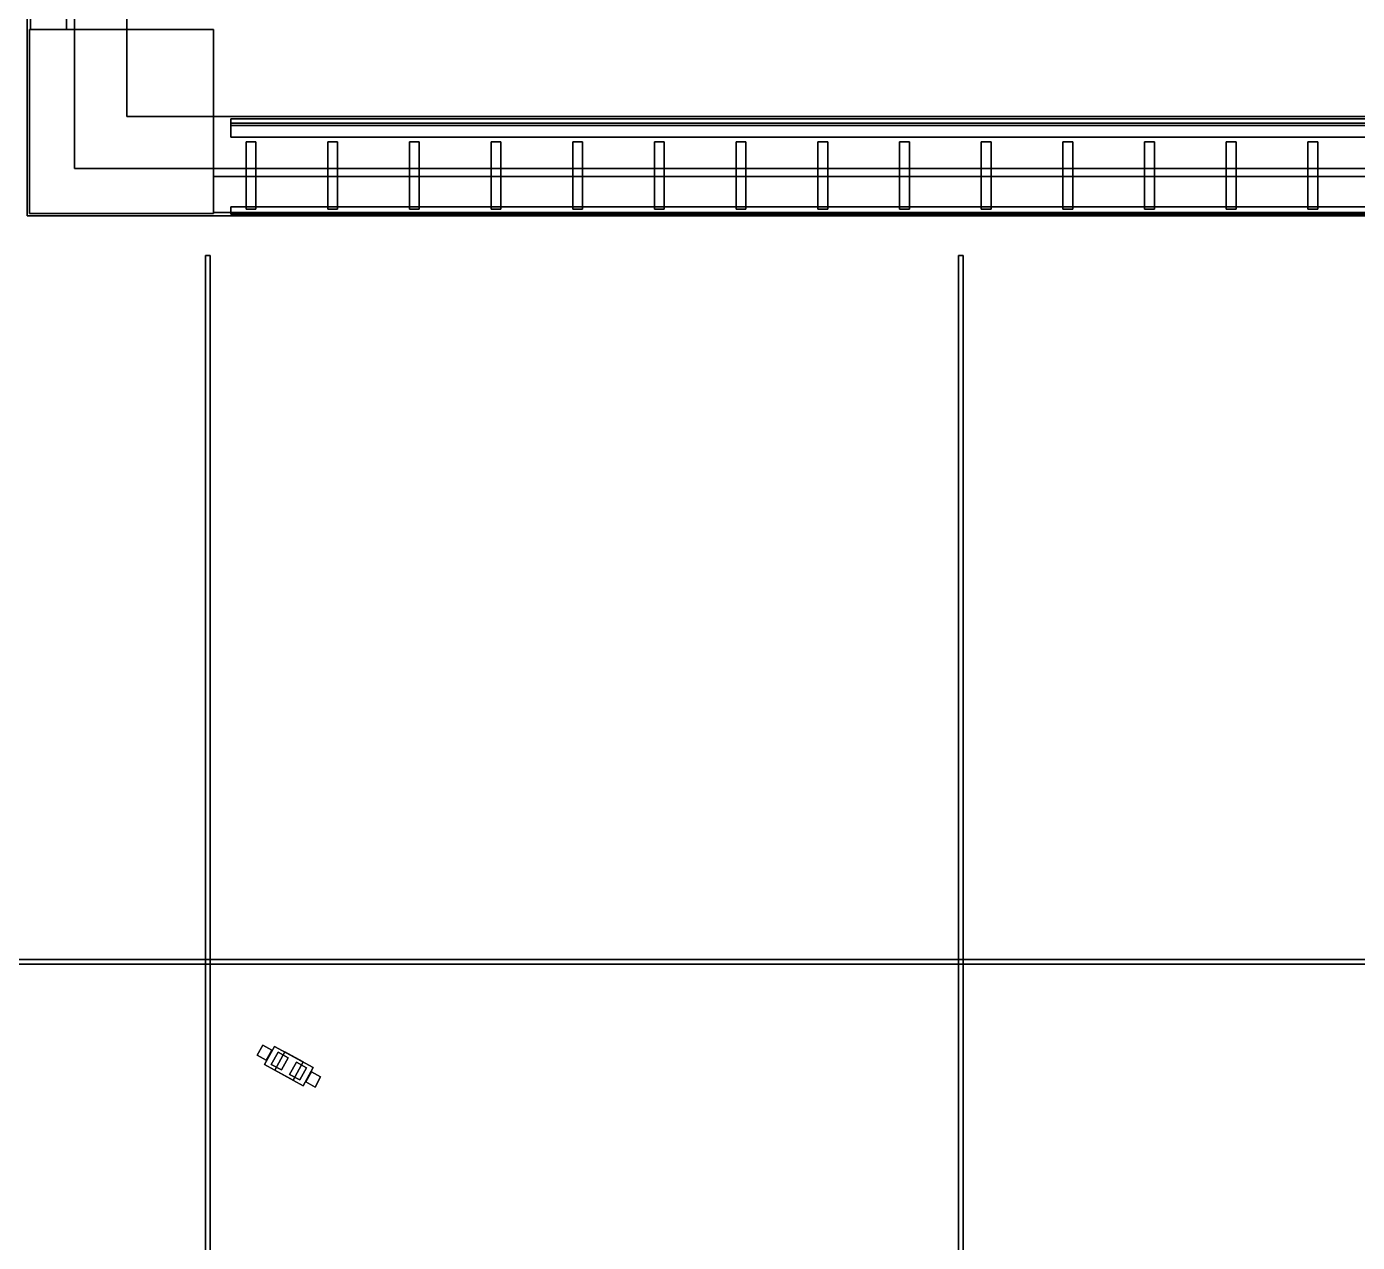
# Model space of a CAD drawing. Header units: metres. Extents: x -0.1 to 82.2, y -0.1 to 82.7.
# Drawn here: x 17.94 to 29.42, y 17.08 to 27.58 of the extents above; entities that cross this region are included whole.
import ezdxf

# ---------------------------------------------------------------- set-up
doc = ezdxf.new("R2010")
doc.units = ezdxf.units.M
for name, color, linetype in [('Entourage_Figures', 7, 'CONTINUOUS'), ('Floor_Plates', 7, 'CONTINUOUS'), ('Podium_Fins', 7, 'CONTINUOUS'), ('Podium_Glazing', 7, 'CONTINUOUS'), ('Podium_Terrace', 7, 'CONTINUOUS'), ('Podium_Walls', 7, 'CONTINUOUS'), ('Site_Joints', 7, 'CONTINUOUS'), ('Site_Plaza', 7, 'CONTINUOUS')]:
    doc.layers.add(name, color=color, linetype=linetype)

msp = doc.modelspace()

# ---------------------------------------------------------------- linework, layer by layer
at = {"layer": 'Entourage_Figures'}
for points in [[(19.926, 18.693, 0.92), (19.974, 18.78, 0.92), (20.053, 18.737, 0.92), (20.005, 18.65, 0.92)], [(19.926, 18.693, 1.34), (20.005, 18.65, 1.34), (20.053, 18.737, 1.34), (19.974, 18.78, 1.34)], [(19.926, 18.693, 0.92), (19.926, 18.693, 1.34), (19.974, 18.78, 1.34), (19.974, 18.78, 0.92)], [(19.974, 18.78, 0.92), (19.974, 18.78, 1.34), (20.053, 18.737, 1.34), (20.053, 18.737, 0.92)], [(19.99, 18.612, 0.8), (20.076, 18.77, 0.8), (20.41, 18.588, 0.8), (20.324, 18.43, 0.8)], [(19.99, 18.612, 1.38), (20.324, 18.43, 1.38), (20.41, 18.588, 1.38), (20.076, 18.77, 1.38)], [(19.99, 18.612, 0.8), (19.99, 18.612, 1.38), (20.076, 18.77, 1.38), (20.076, 18.77, 0.8)], [(20.005, 18.65, 0.92), (20.053, 18.737, 0.92), (20.053, 18.737, 1.34), (20.005, 18.65, 1.34)], [(20.076, 18.77, 0.8), (20.076, 18.77, 1.38), (20.41, 18.588, 1.38), (20.41, 18.588, 0.8)], [(20.078, 18.564, 1.46), (20.164, 18.722, 1.46), (20.322, 18.636, 1.46), (20.236, 18.478, 1.46)], [(20.078, 18.564, 1.7), (20.236, 18.478, 1.7), (20.322, 18.636, 1.7), (20.164, 18.722, 1.7)], [(20.078, 18.564, 1.46), (20.078, 18.564, 1.7), (20.164, 18.722, 1.7), (20.164, 18.722, 1.46)], [(20.164, 18.722, 1.46), (20.164, 18.722, 1.7), (20.322, 18.636, 1.7), (20.322, 18.636, 1.46)], [(19.926, 18.693, 0.92), (20.005, 18.65, 0.92), (20.005, 18.65, 1.34), (19.926, 18.693, 1.34)], [(19.99, 18.612, 0.8), (20.324, 18.43, 0.8), (20.324, 18.43, 1.38), (19.99, 18.612, 1.38)], [(20.048, 18.614), (20.106, 18.72), (20.194, 18.672), (20.136, 18.567)], [(20.048, 18.614, 0.82), (20.136, 18.567, 0.82), (20.194, 18.672, 0.82), (20.106, 18.72, 0.82)], [(20.048, 18.614), (20.048, 18.614, 0.82), (20.106, 18.72, 0.82), (20.106, 18.72)], [(20.048, 18.614), (20.136, 18.567), (20.136, 18.567, 0.82), (20.048, 18.614, 0.82)], [(20.106, 18.72), (20.106, 18.72, 0.82), (20.194, 18.672, 0.82), (20.194, 18.672)], [(20.136, 18.567), (20.194, 18.672), (20.194, 18.672, 0.82), (20.136, 18.567, 0.82)], [(20.206, 18.528), (20.264, 18.634), (20.352, 18.585), (20.294, 18.48)], [(20.206, 18.528, 0.82), (20.294, 18.48, 0.82), (20.352, 18.585, 0.82), (20.264, 18.634, 0.82)], [(20.206, 18.528), (20.206, 18.528, 0.82), (20.264, 18.634, 0.82), (20.264, 18.634)], [(20.236, 18.478, 1.46), (20.322, 18.636, 1.46), (20.322, 18.636, 1.7), (20.236, 18.478, 1.7)], [(20.264, 18.634), (20.264, 18.634, 0.82), (20.352, 18.585, 0.82), (20.352, 18.585)], [(20.078, 18.564, 1.46), (20.236, 18.478, 1.46), (20.236, 18.478, 1.7), (20.078, 18.564, 1.7)], [(20.206, 18.528), (20.294, 18.48), (20.294, 18.48, 0.82), (20.206, 18.528, 0.82)], [(20.294, 18.48), (20.352, 18.585), (20.352, 18.585, 0.82), (20.294, 18.48, 0.82)], [(20.324, 18.43, 0.8), (20.41, 18.588, 0.8), (20.41, 18.588, 1.38), (20.324, 18.43, 1.38)], [(20.347, 18.463, 0.92), (20.395, 18.55, 0.92), (20.474, 18.507, 0.92), (20.426, 18.419, 0.92)], [(20.347, 18.463, 1.34), (20.426, 18.419, 1.34), (20.474, 18.507, 1.34), (20.395, 18.55, 1.34)], [(20.347, 18.463, 0.92), (20.347, 18.463, 1.34), (20.395, 18.55, 1.34), (20.395, 18.55, 0.92)], [(20.395, 18.55, 0.92), (20.395, 18.55, 1.34), (20.474, 18.507, 1.34), (20.474, 18.507, 0.92)], [(20.426, 18.419, 0.92), (20.474, 18.507, 0.92), (20.474, 18.507, 1.34), (20.426, 18.419, 1.34)], [(20.347, 18.463, 0.92), (20.426, 18.419, 0.92), (20.426, 18.419, 1.34), (20.347, 18.463, 1.34)]]:
    msp.add_3dface(points, dxfattribs=at)
at = {"layer": 'Floor_Plates'}
for points in [[(18.8, 26.8, 4.72), (18.8, 70.7, 4.72), (63.2, 70.7, 4.72), (63.2, 26.8, 4.72)], [(18.8, 26.8, 5), (63.2, 26.8, 5), (63.2, 70.7, 5), (18.8, 70.7, 5)], [(18.8, 26.8, 4.72), (18.8, 26.8, 5), (18.8, 70.7, 5), (18.8, 70.7, 4.72)], [(18.8, 26.8, 8.92), (18.8, 70.7, 8.92), (63.2, 70.7, 8.92), (63.2, 26.8, 8.92)], [(18.8, 26.8, 9.2), (63.2, 26.8, 9.2), (63.2, 70.7, 9.2), (18.8, 70.7, 9.2)], [(18.8, 26.8, 8.92), (18.8, 26.8, 9.2), (18.8, 70.7, 9.2), (18.8, 70.7, 8.92)], [(18.8, 26.8, 13.12), (18.8, 70.7, 13.12), (63.2, 70.7, 13.12), (63.2, 26.8, 13.12)], [(18.8, 26.8, 13.4), (63.2, 26.8, 13.4), (63.2, 70.7, 13.4), (18.8, 70.7, 13.4)], [(18.8, 26.8, 13.12), (18.8, 26.8, 13.4), (18.8, 70.7, 13.4), (18.8, 70.7, 13.12)], [(18.8, 26.8, 4.72), (63.2, 26.8, 4.72), (63.2, 26.8, 5), (18.8, 26.8, 5)], [(18.8, 26.8, 8.92), (63.2, 26.8, 8.92), (63.2, 26.8, 9.2), (18.8, 26.8, 9.2)], [(18.8, 26.8, 13.12), (63.2, 26.8, 13.12), (63.2, 26.8, 13.4), (18.8, 26.8, 13.4)]]:
    msp.add_3dface(points, dxfattribs=at)
at = {"layer": 'Podium_Fins'}
for points in [[(19.83, 26.58, 0.28), (19.83, 26.58, 5.18), (19.915, 26.58, 5.18), (19.915, 26.58, 0.28)], [(19.83, 26.58, 0.28), (19.83, 26, 0.28), (19.83, 26, 5.18), (19.83, 26.58, 5.18)], [(19.83, 26.58, 0.28), (19.915, 26.58, 0.28), (19.915, 26, 0.28), (19.83, 26, 0.28)], [(19.83, 26.58, 5.18), (19.83, 26, 5.18), (19.915, 26, 5.18), (19.915, 26.58, 5.18)], [(19.83, 26.58, 5.28), (19.83, 26.58, 9.38), (19.915, 26.58, 9.38), (19.915, 26.58, 5.28)], [(19.83, 26.58, 5.28), (19.83, 26, 5.28), (19.83, 26, 9.38), (19.83, 26.58, 9.38)], [(19.83, 26.58, 5.28), (19.915, 26.58, 5.28), (19.915, 26, 5.28), (19.83, 26, 5.28)], [(19.83, 26.58, 9.38), (19.83, 26, 9.38), (19.915, 26, 9.38), (19.915, 26.58, 9.38)], [(19.83, 26.58, 9.48), (19.83, 26.58, 13.58), (19.915, 26.58, 13.58), (19.915, 26.58, 9.48)], [(19.83, 26.58, 9.48), (19.83, 26, 9.48), (19.83, 26, 13.58), (19.83, 26.58, 13.58)], [(19.83, 26.58, 9.48), (19.915, 26.58, 9.48), (19.915, 26, 9.48), (19.83, 26, 9.48)], [(19.83, 26.58, 13.58), (19.83, 26, 13.58), (19.915, 26, 13.58), (19.915, 26.58, 13.58)], [(19.83, 26.58, 13.68), (19.83, 26.58, 17.43), (19.915, 26.58, 17.43), (19.915, 26.58, 13.68)], [(19.83, 26.58, 13.68), (19.83, 26, 13.68), (19.83, 26, 17.43), (19.83, 26.58, 17.43)], [(19.83, 26.58, 13.68), (19.915, 26.58, 13.68), (19.915, 26, 13.68), (19.83, 26, 13.68)], [(19.83, 26.58, 17.43), (19.83, 26, 17.43), (19.915, 26, 17.43), (19.915, 26.58, 17.43)], [(19.915, 26.58, 0.28), (19.915, 26.58, 5.18), (19.915, 26, 5.18), (19.915, 26, 0.28)], [(19.915, 26.58, 5.28), (19.915, 26.58, 9.38), (19.915, 26, 9.38), (19.915, 26, 5.28)], [(19.915, 26.58, 9.48), (19.915, 26.58, 13.58), (19.915, 26, 13.58), (19.915, 26, 9.48)], [(19.915, 26.58, 13.68), (19.915, 26.58, 17.43), (19.915, 26, 17.43), (19.915, 26, 13.68)], [(20.535, 26.58, 0.28), (20.535, 26.58, 5.18), (20.62, 26.58, 5.18), (20.62, 26.58, 0.28)], [(20.535, 26.58, 0.28), (20.535, 26, 0.28), (20.535, 26, 5.18), (20.535, 26.58, 5.18)], [(20.535, 26.58, 0.28), (20.62, 26.58, 0.28), (20.62, 26, 0.28), (20.535, 26, 0.28)], [(20.535, 26.58, 5.18), (20.535, 26, 5.18), (20.62, 26, 5.18), (20.62, 26.58, 5.18)], [(20.535, 26.58, 5.28), (20.535, 26.58, 9.38), (20.62, 26.58, 9.38), (20.62, 26.58, 5.28)], [(20.535, 26.58, 5.28), (20.535, 26, 5.28), (20.535, 26, 9.38), (20.535, 26.58, 9.38)], [(20.535, 26.58, 5.28), (20.62, 26.58, 5.28), (20.62, 26, 5.28), (20.535, 26, 5.28)], [(20.535, 26.58, 9.38), (20.535, 26, 9.38), (20.62, 26, 9.38), (20.62, 26.58, 9.38)], [(20.535, 26.58, 9.48), (20.535, 26.58, 13.58), (20.62, 26.58, 13.58), (20.62, 26.58, 9.48)], [(20.535, 26.58, 9.48), (20.535, 26, 9.48), (20.535, 26, 13.58), (20.535, 26.58, 13.58)], [(20.535, 26.58, 9.48), (20.62, 26.58, 9.48), (20.62, 26, 9.48), (20.535, 26, 9.48)], [(20.535, 26.58, 13.58), (20.535, 26, 13.58), (20.62, 26, 13.58), (20.62, 26.58, 13.58)], [(20.535, 26.58, 13.68), (20.535, 26.58, 17.43), (20.62, 26.58, 17.43), (20.62, 26.58, 13.68)], [(20.535, 26.58, 13.68), (20.535, 26, 13.68), (20.535, 26, 17.43), (20.535, 26.58, 17.43)], [(20.535, 26.58, 13.68), (20.62, 26.58, 13.68), (20.62, 26, 13.68), (20.535, 26, 13.68)], [(20.535, 26.58, 17.43), (20.535, 26, 17.43), (20.62, 26, 17.43), (20.62, 26.58, 17.43)], [(20.62, 26.58, 0.28), (20.62, 26.58, 5.18), (20.62, 26, 5.18), (20.62, 26, 0.28)], [(20.62, 26.58, 5.28), (20.62, 26.58, 9.38), (20.62, 26, 9.38), (20.62, 26, 5.28)], [(20.62, 26.58, 9.48), (20.62, 26.58, 13.58), (20.62, 26, 13.58), (20.62, 26, 9.48)], [(20.62, 26.58, 13.68), (20.62, 26.58, 17.43), (20.62, 26, 17.43), (20.62, 26, 13.68)], [(21.24, 26.58, 0.28), (21.24, 26.58, 5.18), (21.325, 26.58, 5.18), (21.325, 26.58, 0.28)], [(21.24, 26.58, 0.28), (21.24, 26, 0.28), (21.24, 26, 5.18), (21.24, 26.58, 5.18)], [(21.24, 26.58, 0.28), (21.325, 26.58, 0.28), (21.325, 26, 0.28), (21.24, 26, 0.28)], [(21.24, 26.58, 5.18), (21.24, 26, 5.18), (21.325, 26, 5.18), (21.325, 26.58, 5.18)], [(21.24, 26.58, 5.28), (21.24, 26.58, 9.38), (21.325, 26.58, 9.38), (21.325, 26.58, 5.28)], [(21.24, 26.58, 5.28), (21.24, 26, 5.28), (21.24, 26, 9.38), (21.24, 26.58, 9.38)], [(21.24, 26.58, 5.28), (21.325, 26.58, 5.28), (21.325, 26, 5.28), (21.24, 26, 5.28)], [(21.24, 26.58, 9.38), (21.24, 26, 9.38), (21.325, 26, 9.38), (21.325, 26.58, 9.38)], [(21.24, 26.58, 9.48), (21.24, 26.58, 13.58), (21.325, 26.58, 13.58), (21.325, 26.58, 9.48)], [(21.24, 26.58, 9.48), (21.24, 26, 9.48), (21.24, 26, 13.58), (21.24, 26.58, 13.58)], [(21.24, 26.58, 9.48), (21.325, 26.58, 9.48), (21.325, 26, 9.48), (21.24, 26, 9.48)], [(21.24, 26.58, 13.58), (21.24, 26, 13.58), (21.325, 26, 13.58), (21.325, 26.58, 13.58)], [(21.24, 26.58, 13.68), (21.24, 26.58, 17.43), (21.325, 26.58, 17.43), (21.325, 26.58, 13.68)], [(21.24, 26.58, 13.68), (21.24, 26, 13.68), (21.24, 26, 17.43), (21.24, 26.58, 17.43)], [(21.24, 26.58, 13.68), (21.325, 26.58, 13.68), (21.325, 26, 13.68), (21.24, 26, 13.68)], [(21.24, 26.58, 17.43), (21.24, 26, 17.43), (21.325, 26, 17.43), (21.325, 26.58, 17.43)], [(21.325, 26.58, 0.28), (21.325, 26.58, 5.18), (21.325, 26, 5.18), (21.325, 26, 0.28)], [(21.325, 26.58, 5.28), (21.325, 26.58, 9.38), (21.325, 26, 9.38), (21.325, 26, 5.28)], [(21.325, 26.58, 9.48), (21.325, 26.58, 13.58), (21.325, 26, 13.58), (21.325, 26, 9.48)], [(21.325, 26.58, 13.68), (21.325, 26.58, 17.43), (21.325, 26, 17.43), (21.325, 26, 13.68)], [(21.945, 26.58, 0.28), (21.945, 26.58, 5.18), (22.03, 26.58, 5.18), (22.03, 26.58, 0.28)], [(21.945, 26.58, 0.28), (21.945, 26, 0.28), (21.945, 26, 5.18), (21.945, 26.58, 5.18)], [(21.945, 26.58, 0.28), (22.03, 26.58, 0.28), (22.03, 26, 0.28), (21.945, 26, 0.28)], [(21.945, 26.58, 5.18), (21.945, 26, 5.18), (22.03, 26, 5.18), (22.03, 26.58, 5.18)], [(21.945, 26.58, 5.28), (21.945, 26.58, 9.38), (22.03, 26.58, 9.38), (22.03, 26.58, 5.28)], [(21.945, 26.58, 5.28), (21.945, 26, 5.28), (21.945, 26, 9.38), (21.945, 26.58, 9.38)], [(21.945, 26.58, 5.28), (22.03, 26.58, 5.28), (22.03, 26, 5.28), (21.945, 26, 5.28)], [(21.945, 26.58, 9.38), (21.945, 26, 9.38), (22.03, 26, 9.38), (22.03, 26.58, 9.38)], [(21.945, 26.58, 9.48), (21.945, 26.58, 13.58), (22.03, 26.58, 13.58), (22.03, 26.58, 9.48)], [(21.945, 26.58, 9.48), (21.945, 26, 9.48), (21.945, 26, 13.58), (21.945, 26.58, 13.58)], [(21.945, 26.58, 9.48), (22.03, 26.58, 9.48), (22.03, 26, 9.48), (21.945, 26, 9.48)], [(21.945, 26.58, 13.58), (21.945, 26, 13.58), (22.03, 26, 13.58), (22.03, 26.58, 13.58)], [(21.945, 26.58, 13.68), (21.945, 26.58, 17.43), (22.03, 26.58, 17.43), (22.03, 26.58, 13.68)], [(21.945, 26.58, 13.68), (21.945, 26, 13.68), (21.945, 26, 17.43), (21.945, 26.58, 17.43)], [(21.945, 26.58, 13.68), (22.03, 26.58, 13.68), (22.03, 26, 13.68), (21.945, 26, 13.68)], [(21.945, 26.58, 17.43), (21.945, 26, 17.43), (22.03, 26, 17.43), (22.03, 26.58, 17.43)], [(22.03, 26.58, 0.28), (22.03, 26.58, 5.18), (22.03, 26, 5.18), (22.03, 26, 0.28)], [(22.03, 26.58, 5.28), (22.03, 26.58, 9.38), (22.03, 26, 9.38), (22.03, 26, 5.28)], [(22.03, 26.58, 9.48), (22.03, 26.58, 13.58), (22.03, 26, 13.58), (22.03, 26, 9.48)], [(22.03, 26.58, 13.68), (22.03, 26.58, 17.43), (22.03, 26, 17.43), (22.03, 26, 13.68)], [(22.65, 26.58, 0.28), (22.65, 26.58, 5.18), (22.735, 26.58, 5.18), (22.735, 26.58, 0.28)], [(22.65, 26.58, 0.28), (22.65, 26, 0.28), (22.65, 26, 5.18), (22.65, 26.58, 5.18)], [(22.65, 26.58, 0.28), (22.735, 26.58, 0.28), (22.735, 26, 0.28), (22.65, 26, 0.28)], [(22.65, 26.58, 5.18), (22.65, 26, 5.18), (22.735, 26, 5.18), (22.735, 26.58, 5.18)], [(22.65, 26.58, 5.28), (22.65, 26.58, 9.38), (22.735, 26.58, 9.38), (22.735, 26.58, 5.28)], [(22.65, 26.58, 5.28), (22.65, 26, 5.28), (22.65, 26, 9.38), (22.65, 26.58, 9.38)], [(22.65, 26.58, 5.28), (22.735, 26.58, 5.28), (22.735, 26, 5.28), (22.65, 26, 5.28)], [(22.65, 26.58, 9.38), (22.65, 26, 9.38), (22.735, 26, 9.38), (22.735, 26.58, 9.38)], [(22.65, 26.58, 9.48), (22.65, 26.58, 13.58), (22.735, 26.58, 13.58), (22.735, 26.58, 9.48)], [(22.65, 26.58, 9.48), (22.65, 26, 9.48), (22.65, 26, 13.58), (22.65, 26.58, 13.58)], [(22.65, 26.58, 9.48), (22.735, 26.58, 9.48), (22.735, 26, 9.48), (22.65, 26, 9.48)], [(22.65, 26.58, 13.58), (22.65, 26, 13.58), (22.735, 26, 13.58), (22.735, 26.58, 13.58)], [(22.65, 26.58, 13.68), (22.65, 26.58, 17.43), (22.735, 26.58, 17.43), (22.735, 26.58, 13.68)], [(22.65, 26.58, 13.68), (22.65, 26, 13.68), (22.65, 26, 17.43), (22.65, 26.58, 17.43)], [(22.65, 26.58, 13.68), (22.735, 26.58, 13.68), (22.735, 26, 13.68), (22.65, 26, 13.68)], [(22.65, 26.58, 17.43), (22.65, 26, 17.43), (22.735, 26, 17.43), (22.735, 26.58, 17.43)], [(22.735, 26.58, 0.28), (22.735, 26.58, 5.18), (22.735, 26, 5.18), (22.735, 26, 0.28)], [(22.735, 26.58, 5.28), (22.735, 26.58, 9.38), (22.735, 26, 9.38), (22.735, 26, 5.28)], [(22.735, 26.58, 9.48), (22.735, 26.58, 13.58), (22.735, 26, 13.58), (22.735, 26, 9.48)], [(22.735, 26.58, 13.68), (22.735, 26.58, 17.43), (22.735, 26, 17.43), (22.735, 26, 13.68)], [(23.355, 26.58, 0.28), (23.355, 26.58, 5.18), (23.44, 26.58, 5.18), (23.44, 26.58, 0.28)], [(23.355, 26.58, 0.28), (23.355, 26, 0.28), (23.355, 26, 5.18), (23.355, 26.58, 5.18)], [(23.355, 26.58, 0.28), (23.44, 26.58, 0.28), (23.44, 26, 0.28), (23.355, 26, 0.28)], [(23.355, 26.58, 5.18), (23.355, 26, 5.18), (23.44, 26, 5.18), (23.44, 26.58, 5.18)], [(23.355, 26.58, 5.28), (23.355, 26.58, 9.38), (23.44, 26.58, 9.38), (23.44, 26.58, 5.28)], [(23.355, 26.58, 5.28), (23.355, 26, 5.28), (23.355, 26, 9.38), (23.355, 26.58, 9.38)], [(23.355, 26.58, 5.28), (23.44, 26.58, 5.28), (23.44, 26, 5.28), (23.355, 26, 5.28)], [(23.355, 26.58, 9.38), (23.355, 26, 9.38), (23.44, 26, 9.38), (23.44, 26.58, 9.38)], [(23.355, 26.58, 9.48), (23.355, 26.58, 13.58), (23.44, 26.58, 13.58), (23.44, 26.58, 9.48)], [(23.355, 26.58, 9.48), (23.355, 26, 9.48), (23.355, 26, 13.58), (23.355, 26.58, 13.58)], [(23.355, 26.58, 9.48), (23.44, 26.58, 9.48), (23.44, 26, 9.48), (23.355, 26, 9.48)], [(23.355, 26.58, 13.58), (23.355, 26, 13.58), (23.44, 26, 13.58), (23.44, 26.58, 13.58)], [(23.355, 26.58, 13.68), (23.355, 26.58, 17.43), (23.44, 26.58, 17.43), (23.44, 26.58, 13.68)], [(23.355, 26.58, 13.68), (23.355, 26, 13.68), (23.355, 26, 17.43), (23.355, 26.58, 17.43)], [(23.355, 26.58, 13.68), (23.44, 26.58, 13.68), (23.44, 26, 13.68), (23.355, 26, 13.68)], [(23.355, 26.58, 17.43), (23.355, 26, 17.43), (23.44, 26, 17.43), (23.44, 26.58, 17.43)], [(23.44, 26.58, 0.28), (23.44, 26.58, 5.18), (23.44, 26, 5.18), (23.44, 26, 0.28)], [(23.44, 26.58, 5.28), (23.44, 26.58, 9.38), (23.44, 26, 9.38), (23.44, 26, 5.28)], [(23.44, 26.58, 9.48), (23.44, 26.58, 13.58), (23.44, 26, 13.58), (23.44, 26, 9.48)], [(23.44, 26.58, 13.68), (23.44, 26.58, 17.43), (23.44, 26, 17.43), (23.44, 26, 13.68)], [(24.06, 26.58, 0.28), (24.06, 26.58, 5.18), (24.145, 26.58, 5.18), (24.145, 26.58, 0.28)], [(24.06, 26.58, 0.28), (24.06, 26, 0.28), (24.06, 26, 5.18), (24.06, 26.58, 5.18)], [(24.06, 26.58, 0.28), (24.145, 26.58, 0.28), (24.145, 26, 0.28), (24.06, 26, 0.28)], [(24.06, 26.58, 5.18), (24.06, 26, 5.18), (24.145, 26, 5.18), (24.145, 26.58, 5.18)], [(24.06, 26.58, 5.28), (24.06, 26.58, 9.38), (24.145, 26.58, 9.38), (24.145, 26.58, 5.28)], [(24.06, 26.58, 5.28), (24.06, 26, 5.28), (24.06, 26, 9.38), (24.06, 26.58, 9.38)], [(24.06, 26.58, 5.28), (24.145, 26.58, 5.28), (24.145, 26, 5.28), (24.06, 26, 5.28)], [(24.06, 26.58, 9.38), (24.06, 26, 9.38), (24.145, 26, 9.38), (24.145, 26.58, 9.38)], [(24.06, 26.58, 9.48), (24.06, 26.58, 13.58), (24.145, 26.58, 13.58), (24.145, 26.58, 9.48)], [(24.06, 26.58, 9.48), (24.06, 26, 9.48), (24.06, 26, 13.58), (24.06, 26.58, 13.58)], [(24.06, 26.58, 9.48), (24.145, 26.58, 9.48), (24.145, 26, 9.48), (24.06, 26, 9.48)], [(24.06, 26.58, 13.58), (24.06, 26, 13.58), (24.145, 26, 13.58), (24.145, 26.58, 13.58)], [(24.06, 26.58, 13.68), (24.06, 26.58, 17.43), (24.145, 26.58, 17.43), (24.145, 26.58, 13.68)], [(24.06, 26.58, 13.68), (24.06, 26, 13.68), (24.06, 26, 17.43), (24.06, 26.58, 17.43)], [(24.06, 26.58, 13.68), (24.145, 26.58, 13.68), (24.145, 26, 13.68), (24.06, 26, 13.68)], [(24.06, 26.58, 17.43), (24.06, 26, 17.43), (24.145, 26, 17.43), (24.145, 26.58, 17.43)], [(24.145, 26.58, 0.28), (24.145, 26.58, 5.18), (24.145, 26, 5.18), (24.145, 26, 0.28)], [(24.145, 26.58, 5.28), (24.145, 26.58, 9.38), (24.145, 26, 9.38), (24.145, 26, 5.28)], [(24.145, 26.58, 9.48), (24.145, 26.58, 13.58), (24.145, 26, 13.58), (24.145, 26, 9.48)], [(24.145, 26.58, 13.68), (24.145, 26.58, 17.43), (24.145, 26, 17.43), (24.145, 26, 13.68)], [(24.765, 26.58, 0.28), (24.765, 26.58, 5.18), (24.85, 26.58, 5.18), (24.85, 26.58, 0.28)], [(24.765, 26.58, 0.28), (24.765, 26, 0.28), (24.765, 26, 5.18), (24.765, 26.58, 5.18)], [(24.765, 26.58, 0.28), (24.85, 26.58, 0.28), (24.85, 26, 0.28), (24.765, 26, 0.28)], [(24.765, 26.58, 5.18), (24.765, 26, 5.18), (24.85, 26, 5.18), (24.85, 26.58, 5.18)], [(24.765, 26.58, 5.28), (24.765, 26.58, 9.38), (24.85, 26.58, 9.38), (24.85, 26.58, 5.28)], [(24.765, 26.58, 5.28), (24.765, 26, 5.28), (24.765, 26, 9.38), (24.765, 26.58, 9.38)], [(24.765, 26.58, 5.28), (24.85, 26.58, 5.28), (24.85, 26, 5.28), (24.765, 26, 5.28)], [(24.765, 26.58, 9.38), (24.765, 26, 9.38), (24.85, 26, 9.38), (24.85, 26.58, 9.38)], [(24.765, 26.58, 9.48), (24.765, 26.58, 13.58), (24.85, 26.58, 13.58), (24.85, 26.58, 9.48)], [(24.765, 26.58, 9.48), (24.765, 26, 9.48), (24.765, 26, 13.58), (24.765, 26.58, 13.58)], [(24.765, 26.58, 9.48), (24.85, 26.58, 9.48), (24.85, 26, 9.48), (24.765, 26, 9.48)], [(24.765, 26.58, 13.58), (24.765, 26, 13.58), (24.85, 26, 13.58), (24.85, 26.58, 13.58)], [(24.765, 26.58, 13.68), (24.765, 26.58, 17.43), (24.85, 26.58, 17.43), (24.85, 26.58, 13.68)], [(24.765, 26.58, 13.68), (24.765, 26, 13.68), (24.765, 26, 17.43), (24.765, 26.58, 17.43)], [(24.765, 26.58, 13.68), (24.85, 26.58, 13.68), (24.85, 26, 13.68), (24.765, 26, 13.68)], [(24.765, 26.58, 17.43), (24.765, 26, 17.43), (24.85, 26, 17.43), (24.85, 26.58, 17.43)], [(24.85, 26.58, 0.28), (24.85, 26.58, 5.18), (24.85, 26, 5.18), (24.85, 26, 0.28)], [(24.85, 26.58, 5.28), (24.85, 26.58, 9.38), (24.85, 26, 9.38), (24.85, 26, 5.28)], [(24.85, 26.58, 9.48), (24.85, 26.58, 13.58), (24.85, 26, 13.58), (24.85, 26, 9.48)], [(24.85, 26.58, 13.68), (24.85, 26.58, 17.43), (24.85, 26, 17.43), (24.85, 26, 13.68)], [(25.47, 26.58, 0.28), (25.47, 26.58, 5.18), (25.555, 26.58, 5.18), (25.555, 26.58, 0.28)], [(25.47, 26.58, 0.28), (25.47, 26, 0.28), (25.47, 26, 5.18), (25.47, 26.58, 5.18)], [(25.47, 26.58, 0.28), (25.555, 26.58, 0.28), (25.555, 26, 0.28), (25.47, 26, 0.28)], [(25.47, 26.58, 5.18), (25.47, 26, 5.18), (25.555, 26, 5.18), (25.555, 26.58, 5.18)], [(25.47, 26.58, 5.28), (25.47, 26.58, 9.38), (25.555, 26.58, 9.38), (25.555, 26.58, 5.28)], [(25.47, 26.58, 5.28), (25.47, 26, 5.28), (25.47, 26, 9.38), (25.47, 26.58, 9.38)], [(25.47, 26.58, 5.28), (25.555, 26.58, 5.28), (25.555, 26, 5.28), (25.47, 26, 5.28)], [(25.47, 26.58, 9.38), (25.47, 26, 9.38), (25.555, 26, 9.38), (25.555, 26.58, 9.38)], [(25.47, 26.58, 9.48), (25.47, 26.58, 13.58), (25.555, 26.58, 13.58), (25.555, 26.58, 9.48)], [(25.47, 26.58, 9.48), (25.47, 26, 9.48), (25.47, 26, 13.58), (25.47, 26.58, 13.58)], [(25.47, 26.58, 9.48), (25.555, 26.58, 9.48), (25.555, 26, 9.48), (25.47, 26, 9.48)], [(25.47, 26.58, 13.58), (25.47, 26, 13.58), (25.555, 26, 13.58), (25.555, 26.58, 13.58)], [(25.47, 26.58, 13.68), (25.47, 26.58, 17.43), (25.555, 26.58, 17.43), (25.555, 26.58, 13.68)], [(25.47, 26.58, 13.68), (25.47, 26, 13.68), (25.47, 26, 17.43), (25.47, 26.58, 17.43)], [(25.47, 26.58, 13.68), (25.555, 26.58, 13.68), (25.555, 26, 13.68), (25.47, 26, 13.68)], [(25.47, 26.58, 17.43), (25.47, 26, 17.43), (25.555, 26, 17.43), (25.555, 26.58, 17.43)], [(25.555, 26.58, 0.28), (25.555, 26.58, 5.18), (25.555, 26, 5.18), (25.555, 26, 0.28)], [(25.555, 26.58, 5.28), (25.555, 26.58, 9.38), (25.555, 26, 9.38), (25.555, 26, 5.28)], [(25.555, 26.58, 9.48), (25.555, 26.58, 13.58), (25.555, 26, 13.58), (25.555, 26, 9.48)], [(25.555, 26.58, 13.68), (25.555, 26.58, 17.43), (25.555, 26, 17.43), (25.555, 26, 13.68)], [(26.175, 26.58, 0.28), (26.175, 26.58, 5.18), (26.26, 26.58, 5.18), (26.26, 26.58, 0.28)], [(26.175, 26.58, 0.28), (26.175, 26, 0.28), (26.175, 26, 5.18), (26.175, 26.58, 5.18)], [(26.175, 26.58, 0.28), (26.26, 26.58, 0.28), (26.26, 26, 0.28), (26.175, 26, 0.28)], [(26.175, 26.58, 5.18), (26.175, 26, 5.18), (26.26, 26, 5.18), (26.26, 26.58, 5.18)], [(26.175, 26.58, 5.28), (26.175, 26.58, 9.38), (26.26, 26.58, 9.38), (26.26, 26.58, 5.28)], [(26.175, 26.58, 5.28), (26.175, 26, 5.28), (26.175, 26, 9.38), (26.175, 26.58, 9.38)], [(26.175, 26.58, 5.28), (26.26, 26.58, 5.28), (26.26, 26, 5.28), (26.175, 26, 5.28)], [(26.175, 26.58, 9.38), (26.175, 26, 9.38), (26.26, 26, 9.38), (26.26, 26.58, 9.38)], [(26.175, 26.58, 9.48), (26.175, 26.58, 13.58), (26.26, 26.58, 13.58), (26.26, 26.58, 9.48)], [(26.175, 26.58, 9.48), (26.175, 26, 9.48), (26.175, 26, 13.58), (26.175, 26.58, 13.58)], [(26.175, 26.58, 9.48), (26.26, 26.58, 9.48), (26.26, 26, 9.48), (26.175, 26, 9.48)], [(26.175, 26.58, 13.58), (26.175, 26, 13.58), (26.26, 26, 13.58), (26.26, 26.58, 13.58)], [(26.175, 26.58, 13.68), (26.175, 26.58, 17.43), (26.26, 26.58, 17.43), (26.26, 26.58, 13.68)], [(26.175, 26.58, 13.68), (26.175, 26, 13.68), (26.175, 26, 17.43), (26.175, 26.58, 17.43)], [(26.175, 26.58, 13.68), (26.26, 26.58, 13.68), (26.26, 26, 13.68), (26.175, 26, 13.68)], [(26.175, 26.58, 17.43), (26.175, 26, 17.43), (26.26, 26, 17.43), (26.26, 26.58, 17.43)], [(26.26, 26.58, 0.28), (26.26, 26.58, 5.18), (26.26, 26, 5.18), (26.26, 26, 0.28)], [(26.26, 26.58, 5.28), (26.26, 26.58, 9.38), (26.26, 26, 9.38), (26.26, 26, 5.28)], [(26.26, 26.58, 9.48), (26.26, 26.58, 13.58), (26.26, 26, 13.58), (26.26, 26, 9.48)], [(26.26, 26.58, 13.68), (26.26, 26.58, 17.43), (26.26, 26, 17.43), (26.26, 26, 13.68)], [(26.88, 26.58, 0.28), (26.88, 26.58, 5.18), (26.965, 26.58, 5.18), (26.965, 26.58, 0.28)], [(26.88, 26.58, 0.28), (26.88, 26, 0.28), (26.88, 26, 5.18), (26.88, 26.58, 5.18)], [(26.88, 26.58, 0.28), (26.965, 26.58, 0.28), (26.965, 26, 0.28), (26.88, 26, 0.28)], [(26.88, 26.58, 5.18), (26.88, 26, 5.18), (26.965, 26, 5.18), (26.965, 26.58, 5.18)], [(26.88, 26.58, 5.28), (26.88, 26.58, 9.38), (26.965, 26.58, 9.38), (26.965, 26.58, 5.28)], [(26.88, 26.58, 5.28), (26.88, 26, 5.28), (26.88, 26, 9.38), (26.88, 26.58, 9.38)], [(26.88, 26.58, 5.28), (26.965, 26.58, 5.28), (26.965, 26, 5.28), (26.88, 26, 5.28)], [(26.88, 26.58, 9.38), (26.88, 26, 9.38), (26.965, 26, 9.38), (26.965, 26.58, 9.38)], [(26.88, 26.58, 9.48), (26.88, 26.58, 13.58), (26.965, 26.58, 13.58), (26.965, 26.58, 9.48)], [(26.88, 26.58, 9.48), (26.88, 26, 9.48), (26.88, 26, 13.58), (26.88, 26.58, 13.58)], [(26.88, 26.58, 9.48), (26.965, 26.58, 9.48), (26.965, 26, 9.48), (26.88, 26, 9.48)], [(26.88, 26.58, 13.58), (26.88, 26, 13.58), (26.965, 26, 13.58), (26.965, 26.58, 13.58)], [(26.88, 26.58, 13.68), (26.88, 26.58, 17.43), (26.965, 26.58, 17.43), (26.965, 26.58, 13.68)], [(26.88, 26.58, 13.68), (26.88, 26, 13.68), (26.88, 26, 17.43), (26.88, 26.58, 17.43)], [(26.88, 26.58, 13.68), (26.965, 26.58, 13.68), (26.965, 26, 13.68), (26.88, 26, 13.68)], [(26.88, 26.58, 17.43), (26.88, 26, 17.43), (26.965, 26, 17.43), (26.965, 26.58, 17.43)], [(26.965, 26.58, 0.28), (26.965, 26.58, 5.18), (26.965, 26, 5.18), (26.965, 26, 0.28)], [(26.965, 26.58, 5.28), (26.965, 26.58, 9.38), (26.965, 26, 9.38), (26.965, 26, 5.28)], [(26.965, 26.58, 9.48), (26.965, 26.58, 13.58), (26.965, 26, 13.58), (26.965, 26, 9.48)], [(26.965, 26.58, 13.68), (26.965, 26.58, 17.43), (26.965, 26, 17.43), (26.965, 26, 13.68)], [(27.585, 26.58, 0.28), (27.585, 26.58, 5.18), (27.67, 26.58, 5.18), (27.67, 26.58, 0.28)], [(27.585, 26.58, 0.28), (27.585, 26, 0.28), (27.585, 26, 5.18), (27.585, 26.58, 5.18)], [(27.585, 26.58, 0.28), (27.67, 26.58, 0.28), (27.67, 26, 0.28), (27.585, 26, 0.28)], [(27.585, 26.58, 5.18), (27.585, 26, 5.18), (27.67, 26, 5.18), (27.67, 26.58, 5.18)], [(27.585, 26.58, 5.28), (27.585, 26.58, 9.38), (27.67, 26.58, 9.38), (27.67, 26.58, 5.28)], [(27.585, 26.58, 5.28), (27.585, 26, 5.28), (27.585, 26, 9.38), (27.585, 26.58, 9.38)], [(27.585, 26.58, 5.28), (27.67, 26.58, 5.28), (27.67, 26, 5.28), (27.585, 26, 5.28)], [(27.585, 26.58, 9.38), (27.585, 26, 9.38), (27.67, 26, 9.38), (27.67, 26.58, 9.38)], [(27.585, 26.58, 9.48), (27.585, 26.58, 13.58), (27.67, 26.58, 13.58), (27.67, 26.58, 9.48)], [(27.585, 26.58, 9.48), (27.585, 26, 9.48), (27.585, 26, 13.58), (27.585, 26.58, 13.58)], [(27.585, 26.58, 9.48), (27.67, 26.58, 9.48), (27.67, 26, 9.48), (27.585, 26, 9.48)], [(27.585, 26.58, 13.58), (27.585, 26, 13.58), (27.67, 26, 13.58), (27.67, 26.58, 13.58)], [(27.585, 26.58, 13.68), (27.585, 26.58, 17.43), (27.67, 26.58, 17.43), (27.67, 26.58, 13.68)], [(27.585, 26.58, 13.68), (27.585, 26, 13.68), (27.585, 26, 17.43), (27.585, 26.58, 17.43)], [(27.585, 26.58, 13.68), (27.67, 26.58, 13.68), (27.67, 26, 13.68), (27.585, 26, 13.68)], [(27.585, 26.58, 17.43), (27.585, 26, 17.43), (27.67, 26, 17.43), (27.67, 26.58, 17.43)], [(27.67, 26.58, 0.28), (27.67, 26.58, 5.18), (27.67, 26, 5.18), (27.67, 26, 0.28)], [(27.67, 26.58, 5.28), (27.67, 26.58, 9.38), (27.67, 26, 9.38), (27.67, 26, 5.28)], [(27.67, 26.58, 9.48), (27.67, 26.58, 13.58), (27.67, 26, 13.58), (27.67, 26, 9.48)], [(27.67, 26.58, 13.68), (27.67, 26.58, 17.43), (27.67, 26, 17.43), (27.67, 26, 13.68)], [(28.29, 26.58, 0.28), (28.29, 26.58, 5.18), (28.375, 26.58, 5.18), (28.375, 26.58, 0.28)], [(28.29, 26.58, 0.28), (28.29, 26, 0.28), (28.29, 26, 5.18), (28.29, 26.58, 5.18)], [(28.29, 26.58, 0.28), (28.375, 26.58, 0.28), (28.375, 26, 0.28), (28.29, 26, 0.28)], [(28.29, 26.58, 5.18), (28.29, 26, 5.18), (28.375, 26, 5.18), (28.375, 26.58, 5.18)], [(28.29, 26.58, 5.28), (28.29, 26.58, 9.38), (28.375, 26.58, 9.38), (28.375, 26.58, 5.28)], [(28.29, 26.58, 5.28), (28.29, 26, 5.28), (28.29, 26, 9.38), (28.29, 26.58, 9.38)], [(28.29, 26.58, 5.28), (28.375, 26.58, 5.28), (28.375, 26, 5.28), (28.29, 26, 5.28)], [(28.29, 26.58, 9.38), (28.29, 26, 9.38), (28.375, 26, 9.38), (28.375, 26.58, 9.38)], [(28.29, 26.58, 9.48), (28.29, 26.58, 13.58), (28.375, 26.58, 13.58), (28.375, 26.58, 9.48)], [(28.29, 26.58, 9.48), (28.29, 26, 9.48), (28.29, 26, 13.58), (28.29, 26.58, 13.58)], [(28.29, 26.58, 9.48), (28.375, 26.58, 9.48), (28.375, 26, 9.48), (28.29, 26, 9.48)], [(28.29, 26.58, 13.58), (28.29, 26, 13.58), (28.375, 26, 13.58), (28.375, 26.58, 13.58)], [(28.29, 26.58, 13.68), (28.29, 26.58, 17.43), (28.375, 26.58, 17.43), (28.375, 26.58, 13.68)], [(28.29, 26.58, 13.68), (28.29, 26, 13.68), (28.29, 26, 17.43), (28.29, 26.58, 17.43)], [(28.29, 26.58, 13.68), (28.375, 26.58, 13.68), (28.375, 26, 13.68), (28.29, 26, 13.68)], [(28.29, 26.58, 17.43), (28.29, 26, 17.43), (28.375, 26, 17.43), (28.375, 26.58, 17.43)], [(28.375, 26.58, 0.28), (28.375, 26.58, 5.18), (28.375, 26, 5.18), (28.375, 26, 0.28)], [(28.375, 26.58, 5.28), (28.375, 26.58, 9.38), (28.375, 26, 9.38), (28.375, 26, 5.28)], [(28.375, 26.58, 9.48), (28.375, 26.58, 13.58), (28.375, 26, 13.58), (28.375, 26, 9.48)], [(28.375, 26.58, 13.68), (28.375, 26.58, 17.43), (28.375, 26, 17.43), (28.375, 26, 13.68)], [(28.995, 26.58, 0.28), (28.995, 26.58, 5.18), (29.08, 26.58, 5.18), (29.08, 26.58, 0.28)], [(28.995, 26.58, 0.28), (28.995, 26, 0.28), (28.995, 26, 5.18), (28.995, 26.58, 5.18)], [(28.995, 26.58, 0.28), (29.08, 26.58, 0.28), (29.08, 26, 0.28), (28.995, 26, 0.28)], [(28.995, 26.58, 5.18), (28.995, 26, 5.18), (29.08, 26, 5.18), (29.08, 26.58, 5.18)], [(28.995, 26.58, 5.28), (28.995, 26.58, 9.38), (29.08, 26.58, 9.38), (29.08, 26.58, 5.28)], [(28.995, 26.58, 5.28), (28.995, 26, 5.28), (28.995, 26, 9.38), (28.995, 26.58, 9.38)], [(28.995, 26.58, 5.28), (29.08, 26.58, 5.28), (29.08, 26, 5.28), (28.995, 26, 5.28)], [(28.995, 26.58, 9.38), (28.995, 26, 9.38), (29.08, 26, 9.38), (29.08, 26.58, 9.38)], [(28.995, 26.58, 9.48), (28.995, 26.58, 13.58), (29.08, 26.58, 13.58), (29.08, 26.58, 9.48)], [(28.995, 26.58, 9.48), (28.995, 26, 9.48), (28.995, 26, 13.58), (28.995, 26.58, 13.58)], [(28.995, 26.58, 9.48), (29.08, 26.58, 9.48), (29.08, 26, 9.48), (28.995, 26, 9.48)], [(28.995, 26.58, 13.58), (28.995, 26, 13.58), (29.08, 26, 13.58), (29.08, 26.58, 13.58)], [(28.995, 26.58, 13.68), (28.995, 26.58, 17.43), (29.08, 26.58, 17.43), (29.08, 26.58, 13.68)], [(28.995, 26.58, 13.68), (28.995, 26, 13.68), (28.995, 26, 17.43), (28.995, 26.58, 17.43)], [(28.995, 26.58, 13.68), (29.08, 26.58, 13.68), (29.08, 26, 13.68), (28.995, 26, 13.68)], [(28.995, 26.58, 17.43), (28.995, 26, 17.43), (29.08, 26, 17.43), (29.08, 26.58, 17.43)], [(29.08, 26.58, 0.28), (29.08, 26.58, 5.18), (29.08, 26, 5.18), (29.08, 26, 0.28)], [(29.08, 26.58, 5.28), (29.08, 26.58, 9.38), (29.08, 26, 9.38), (29.08, 26, 5.28)], [(29.08, 26.58, 9.48), (29.08, 26.58, 13.58), (29.08, 26, 13.58), (29.08, 26, 9.48)], [(29.08, 26.58, 13.68), (29.08, 26.58, 17.43), (29.08, 26, 17.43), (29.08, 26, 13.68)], [(19.7, 26.02, 4.965), (19.7, 26.02, 5.035), (34.6, 26.02, 5.035), (34.6, 26.02, 4.965)], [(19.7, 26.02, 4.965), (19.7, 25.955, 4.965), (19.7, 25.955, 5.035), (19.7, 26.02, 5.035)], [(19.7, 26.02, 4.965), (34.6, 26.02, 4.965), (34.6, 25.955, 4.965), (19.7, 25.955, 4.965)], [(19.7, 26.02, 5.035), (19.7, 25.955, 5.035), (34.6, 25.955, 5.035), (34.6, 26.02, 5.035)], [(19.7, 26.02, 9.165), (19.7, 26.02, 9.235), (34.6, 26.02, 9.235), (34.6, 26.02, 9.165)], [(19.7, 26.02, 9.165), (19.7, 25.955, 9.165), (19.7, 25.955, 9.235), (19.7, 26.02, 9.235)], [(19.7, 26.02, 9.165), (34.6, 26.02, 9.165), (34.6, 25.955, 9.165), (19.7, 25.955, 9.165)], [(19.7, 26.02, 9.235), (19.7, 25.955, 9.235), (34.6, 25.955, 9.235), (34.6, 26.02, 9.235)], [(19.7, 26.02, 13.365), (19.7, 26.02, 13.435), (34.6, 26.02, 13.435), (34.6, 26.02, 13.365)], [(19.7, 26.02, 13.365), (19.7, 25.955, 13.365), (19.7, 25.955, 13.435), (19.7, 26.02, 13.435)], [(19.7, 26.02, 13.365), (34.6, 26.02, 13.365), (34.6, 25.955, 13.365), (19.7, 25.955, 13.365)], [(19.7, 26.02, 13.435), (19.7, 25.955, 13.435), (34.6, 25.955, 13.435), (34.6, 26.02, 13.435)], [(19.83, 26, 0.28), (19.915, 26, 0.28), (19.915, 26, 5.18), (19.83, 26, 5.18)], [(19.83, 26, 5.28), (19.915, 26, 5.28), (19.915, 26, 9.38), (19.83, 26, 9.38)], [(19.83, 26, 9.48), (19.915, 26, 9.48), (19.915, 26, 13.58), (19.83, 26, 13.58)], [(19.83, 26, 13.68), (19.915, 26, 13.68), (19.915, 26, 17.43), (19.83, 26, 17.43)], [(20.535, 26, 0.28), (20.62, 26, 0.28), (20.62, 26, 5.18), (20.535, 26, 5.18)], [(20.535, 26, 5.28), (20.62, 26, 5.28), (20.62, 26, 9.38), (20.535, 26, 9.38)], [(20.535, 26, 9.48), (20.62, 26, 9.48), (20.62, 26, 13.58), (20.535, 26, 13.58)], [(20.535, 26, 13.68), (20.62, 26, 13.68), (20.62, 26, 17.43), (20.535, 26, 17.43)], [(21.24, 26, 0.28), (21.325, 26, 0.28), (21.325, 26, 5.18), (21.24, 26, 5.18)], [(21.24, 26, 5.28), (21.325, 26, 5.28), (21.325, 26, 9.38), (21.24, 26, 9.38)], [(21.24, 26, 9.48), (21.325, 26, 9.48), (21.325, 26, 13.58), (21.24, 26, 13.58)], [(21.24, 26, 13.68), (21.325, 26, 13.68), (21.325, 26, 17.43), (21.24, 26, 17.43)], [(21.945, 26, 0.28), (22.03, 26, 0.28), (22.03, 26, 5.18), (21.945, 26, 5.18)], [(21.945, 26, 5.28), (22.03, 26, 5.28), (22.03, 26, 9.38), (21.945, 26, 9.38)], [(21.945, 26, 9.48), (22.03, 26, 9.48), (22.03, 26, 13.58), (21.945, 26, 13.58)], [(21.945, 26, 13.68), (22.03, 26, 13.68), (22.03, 26, 17.43), (21.945, 26, 17.43)], [(22.65, 26, 0.28), (22.735, 26, 0.28), (22.735, 26, 5.18), (22.65, 26, 5.18)], [(22.65, 26, 5.28), (22.735, 26, 5.28), (22.735, 26, 9.38), (22.65, 26, 9.38)], [(22.65, 26, 9.48), (22.735, 26, 9.48), (22.735, 26, 13.58), (22.65, 26, 13.58)], [(22.65, 26, 13.68), (22.735, 26, 13.68), (22.735, 26, 17.43), (22.65, 26, 17.43)], [(23.355, 26, 0.28), (23.44, 26, 0.28), (23.44, 26, 5.18), (23.355, 26, 5.18)], [(23.355, 26, 5.28), (23.44, 26, 5.28), (23.44, 26, 9.38), (23.355, 26, 9.38)], [(23.355, 26, 9.48), (23.44, 26, 9.48), (23.44, 26, 13.58), (23.355, 26, 13.58)], [(23.355, 26, 13.68), (23.44, 26, 13.68), (23.44, 26, 17.43), (23.355, 26, 17.43)], [(24.06, 26, 0.28), (24.145, 26, 0.28), (24.145, 26, 5.18), (24.06, 26, 5.18)], [(24.06, 26, 5.28), (24.145, 26, 5.28), (24.145, 26, 9.38), (24.06, 26, 9.38)], [(24.06, 26, 9.48), (24.145, 26, 9.48), (24.145, 26, 13.58), (24.06, 26, 13.58)], [(24.06, 26, 13.68), (24.145, 26, 13.68), (24.145, 26, 17.43), (24.06, 26, 17.43)], [(24.765, 26, 0.28), (24.85, 26, 0.28), (24.85, 26, 5.18), (24.765, 26, 5.18)], [(24.765, 26, 5.28), (24.85, 26, 5.28), (24.85, 26, 9.38), (24.765, 26, 9.38)], [(24.765, 26, 9.48), (24.85, 26, 9.48), (24.85, 26, 13.58), (24.765, 26, 13.58)], [(24.765, 26, 13.68), (24.85, 26, 13.68), (24.85, 26, 17.43), (24.765, 26, 17.43)], [(25.47, 26, 0.28), (25.555, 26, 0.28), (25.555, 26, 5.18), (25.47, 26, 5.18)], [(25.47, 26, 5.28), (25.555, 26, 5.28), (25.555, 26, 9.38), (25.47, 26, 9.38)], [(25.47, 26, 9.48), (25.555, 26, 9.48), (25.555, 26, 13.58), (25.47, 26, 13.58)], [(25.47, 26, 13.68), (25.555, 26, 13.68), (25.555, 26, 17.43), (25.47, 26, 17.43)], [(26.175, 26, 0.28), (26.26, 26, 0.28), (26.26, 26, 5.18), (26.175, 26, 5.18)], [(26.175, 26, 5.28), (26.26, 26, 5.28), (26.26, 26, 9.38), (26.175, 26, 9.38)], [(26.175, 26, 9.48), (26.26, 26, 9.48), (26.26, 26, 13.58), (26.175, 26, 13.58)], [(26.175, 26, 13.68), (26.26, 26, 13.68), (26.26, 26, 17.43), (26.175, 26, 17.43)], [(26.88, 26, 0.28), (26.965, 26, 0.28), (26.965, 26, 5.18), (26.88, 26, 5.18)], [(26.88, 26, 5.28), (26.965, 26, 5.28), (26.965, 26, 9.38), (26.88, 26, 9.38)], [(26.88, 26, 9.48), (26.965, 26, 9.48), (26.965, 26, 13.58), (26.88, 26, 13.58)], [(26.88, 26, 13.68), (26.965, 26, 13.68), (26.965, 26, 17.43), (26.88, 26, 17.43)], [(27.585, 26, 0.28), (27.67, 26, 0.28), (27.67, 26, 5.18), (27.585, 26, 5.18)], [(27.585, 26, 5.28), (27.67, 26, 5.28), (27.67, 26, 9.38), (27.585, 26, 9.38)], [(27.585, 26, 9.48), (27.67, 26, 9.48), (27.67, 26, 13.58), (27.585, 26, 13.58)], [(27.585, 26, 13.68), (27.67, 26, 13.68), (27.67, 26, 17.43), (27.585, 26, 17.43)], [(28.29, 26, 0.28), (28.375, 26, 0.28), (28.375, 26, 5.18), (28.29, 26, 5.18)], [(28.29, 26, 5.28), (28.375, 26, 5.28), (28.375, 26, 9.38), (28.29, 26, 9.38)], [(28.29, 26, 9.48), (28.375, 26, 9.48), (28.375, 26, 13.58), (28.29, 26, 13.58)], [(28.29, 26, 13.68), (28.375, 26, 13.68), (28.375, 26, 17.43), (28.29, 26, 17.43)], [(28.995, 26, 0.28), (29.08, 26, 0.28), (29.08, 26, 5.18), (28.995, 26, 5.18)], [(28.995, 26, 5.28), (29.08, 26, 5.28), (29.08, 26, 9.38), (28.995, 26, 9.38)], [(28.995, 26, 9.48), (29.08, 26, 9.48), (29.08, 26, 13.58), (28.995, 26, 13.58)], [(28.995, 26, 13.68), (29.08, 26, 13.68), (29.08, 26, 17.43), (28.995, 26, 17.43)], [(19.7, 25.955, 4.965), (34.6, 25.955, 4.965), (34.6, 25.955, 5.035), (19.7, 25.955, 5.035)], [(19.7, 25.955, 9.165), (34.6, 25.955, 9.165), (34.6, 25.955, 9.235), (19.7, 25.955, 9.235)], [(19.7, 25.955, 13.365), (34.6, 25.955, 13.365), (34.6, 25.955, 13.435), (19.7, 25.955, 13.435)]]:
    msp.add_3dface(points, dxfattribs=at)
at = {"layer": 'Podium_Glazing'}
for points in [[(19.7, 26.74, 0.22), (19.7, 26.74, 17.2), (34.6, 26.74, 17.2), (34.6, 26.74, 0.22)], [(19.7, 26.74, 0.22), (19.7, 26.72, 0.22), (19.7, 26.72, 17.2), (19.7, 26.74, 17.2)], [(19.7, 26.74, 0.22), (34.6, 26.74, 0.22), (34.6, 26.72, 0.22), (19.7, 26.72, 0.22)], [(19.7, 26.74, 17.2), (19.7, 26.72, 17.2), (34.6, 26.72, 17.2), (34.6, 26.74, 17.2)], [(19.7, 26.72, 0.22), (34.6, 26.72, 0.22), (34.6, 26.72, 17.2), (19.7, 26.72, 17.2)]]:
    msp.add_3dface(points, dxfattribs=at)
at = {"layer": 'Podium_Terrace'}
for points in [[(18.35, 26.35, 17.601), (18.35, 35.46, 17.601), (63.65, 35.46, 17.601), (63.65, 26.35, 17.601)], [(18.35, 26.35, 17.655), (63.65, 26.35, 17.655), (63.65, 35.46, 17.655), (18.35, 35.46, 17.655)], [(18.35, 26.35, 17.601), (18.35, 26.35, 17.655), (18.35, 35.46, 17.655), (18.35, 35.46, 17.601)], [(18.35, 26.35, 17.601), (63.65, 26.35, 17.601), (63.65, 26.35, 17.655), (18.35, 26.35, 17.655)]]:
    msp.add_3dface(points, dxfattribs=at)
at = {"layer": 'Podium_Walls'}
for points in [[(17.94, 25.94, 17.2), (17.94, 71.56, 17.2), (64.06, 71.56, 17.2), (64.06, 25.94, 17.2)], [(17.94, 25.94, 17.6), (64.06, 25.94, 17.6), (64.06, 71.56, 17.6), (17.94, 71.56, 17.6)], [(17.94, 25.94, 17.2), (17.94, 25.94, 17.6), (17.94, 71.56, 17.6), (17.94, 71.56, 17.2)], [(17.97, 27.55), (17.97, 69.95), (18.28, 69.95), (18.28, 27.55)], [(17.97, 27.55, 0.22), (18.28, 27.55, 0.22), (18.28, 69.95, 0.22), (17.97, 69.95, 0.22)], [(17.97, 27.55), (17.97, 27.55, 0.22), (17.97, 69.95, 0.22), (17.97, 69.95)], [(18.28, 27.55), (18.28, 69.95), (18.28, 69.95, 0.22), (18.28, 27.55, 0.22)], [(17.96, 25.96), (17.96, 27.55), (19.55, 27.55), (19.55, 25.96)], [(17.96, 25.96, 17.6), (19.55, 25.96, 17.6), (19.55, 27.55, 17.6), (17.96, 27.55, 17.6)], [(17.96, 25.96), (17.96, 25.96, 17.6), (17.96, 27.55, 17.6), (17.96, 27.55)], [(17.96, 27.55), (17.96, 27.55, 17.6), (19.55, 27.55, 17.6), (19.55, 27.55)], [(17.97, 27.55), (18.28, 27.55), (18.28, 27.55, 0.22), (17.97, 27.55, 0.22)], [(19.55, 25.96), (19.55, 27.55), (19.55, 27.55, 17.6), (19.55, 25.96, 17.6)], [(19.7, 26.78, 4.91), (19.7, 26.78, 5.09), (34.6, 26.78, 5.09), (34.6, 26.78, 4.91)], [(19.7, 26.78, 4.91), (19.7, 26.62, 4.91), (19.7, 26.62, 5.09), (19.7, 26.78, 5.09)], [(19.7, 26.78, 4.91), (34.6, 26.78, 4.91), (34.6, 26.62, 4.91), (19.7, 26.62, 4.91)], [(19.7, 26.78, 5.09), (19.7, 26.62, 5.09), (34.6, 26.62, 5.09), (34.6, 26.78, 5.09)], [(19.7, 26.78, 9.11), (19.7, 26.78, 9.29), (34.6, 26.78, 9.29), (34.6, 26.78, 9.11)], [(19.7, 26.78, 9.11), (19.7, 26.62, 9.11), (19.7, 26.62, 9.29), (19.7, 26.78, 9.29)], [(19.7, 26.78, 9.11), (34.6, 26.78, 9.11), (34.6, 26.62, 9.11), (19.7, 26.62, 9.11)], [(19.7, 26.78, 9.29), (19.7, 26.62, 9.29), (34.6, 26.62, 9.29), (34.6, 26.78, 9.29)], [(19.7, 26.78, 13.31), (19.7, 26.78, 13.49), (34.6, 26.78, 13.49), (34.6, 26.78, 13.31)], [(19.7, 26.78, 13.31), (19.7, 26.62, 13.31), (19.7, 26.62, 13.49), (19.7, 26.78, 13.49)], [(19.7, 26.78, 13.31), (34.6, 26.78, 13.31), (34.6, 26.62, 13.31), (19.7, 26.62, 13.31)], [(19.7, 26.78, 13.49), (19.7, 26.62, 13.49), (34.6, 26.62, 13.49), (34.6, 26.78, 13.49)], [(19.7, 26.62, 4.91), (34.6, 26.62, 4.91), (34.6, 26.62, 5.09), (19.7, 26.62, 5.09)], [(19.7, 26.62, 9.11), (34.6, 26.62, 9.11), (34.6, 26.62, 9.29), (19.7, 26.62, 9.29)], [(19.7, 26.62, 13.31), (34.6, 26.62, 13.31), (34.6, 26.62, 13.49), (19.7, 26.62, 13.49)], [(19.55, 25.97), (19.55, 26.28), (62.45, 26.28), (62.45, 25.97)], [(19.55, 25.97, 0.22), (62.45, 25.97, 0.22), (62.45, 26.28, 0.22), (19.55, 26.28, 0.22)], [(19.55, 25.97), (19.55, 25.97, 0.22), (19.55, 26.28, 0.22), (19.55, 26.28)], [(19.55, 26.28), (19.55, 26.28, 0.22), (62.45, 26.28, 0.22), (62.45, 26.28)], [(17.96, 25.96), (19.55, 25.96), (19.55, 25.96, 17.6), (17.96, 25.96, 17.6)], [(19.55, 25.97), (62.45, 25.97), (62.45, 25.97, 0.22), (19.55, 25.97, 0.22)], [(17.94, 25.94, 17.2), (64.06, 25.94, 17.2), (64.06, 25.94, 17.6), (17.94, 25.94, 17.6)]]:
    msp.add_3dface(points, dxfattribs=at)
at = {"layer": 'Site_Joints'}
for points in [[(19.48, 0.5, 0.002), (19.48, 25.6, 0.002), (19.52, 25.6, 0.002), (19.52, 0.5, 0.002)], [(19.48, 0.5, 0.01), (19.52, 0.5, 0.01), (19.52, 25.6, 0.01), (19.48, 25.6, 0.01)], [(19.48, 0.5, 0.002), (19.48, 0.5, 0.01), (19.48, 25.6, 0.01), (19.48, 25.6, 0.002)], [(19.48, 25.6, 0.002), (19.48, 25.6, 0.01), (19.52, 25.6, 0.01), (19.52, 25.6, 0.002)], [(19.52, 0.5, 0.002), (19.52, 25.6, 0.002), (19.52, 25.6, 0.01), (19.52, 0.5, 0.01)], [(25.98, 0.5, 0.002), (25.98, 25.6, 0.002), (26.02, 25.6, 0.002), (26.02, 0.5, 0.002)], [(25.98, 0.5, 0.01), (26.02, 0.5, 0.01), (26.02, 25.6, 0.01), (25.98, 25.6, 0.01)], [(25.98, 0.5, 0.002), (25.98, 0.5, 0.01), (25.98, 25.6, 0.01), (25.98, 25.6, 0.002)], [(25.98, 25.6, 0.002), (25.98, 25.6, 0.01), (26.02, 25.6, 0.01), (26.02, 25.6, 0.002)], [(26.02, 0.5, 0.002), (26.02, 25.6, 0.002), (26.02, 25.6, 0.01), (26.02, 0.5, 0.01)], [(0.5, 19.48, 0.002), (0.5, 19.52, 0.002), (81.5, 19.52, 0.002), (81.5, 19.48, 0.002)], [(0.5, 19.48, 0.01), (81.5, 19.48, 0.01), (81.5, 19.52, 0.01), (0.5, 19.52, 0.01)], [(0.5, 19.52, 0.002), (0.5, 19.52, 0.01), (81.5, 19.52, 0.01), (81.5, 19.52, 0.002)], [(0.5, 19.48, 0.002), (81.5, 19.48, 0.002), (81.5, 19.48, 0.01), (0.5, 19.48, 0.01)]]:
    msp.add_3dface(points, dxfattribs=at)
at = {"layer": 'Site_Plaza'}
for points in [[(-0.15, -0.15, -0.18), (-0.15, 82.65, -0.18), (82.15, 82.65, -0.18), (82.15, -0.15, -0.18)], [(-0.15, -0.15, -0.02), (82.15, -0.15, -0.02), (82.15, 82.65, -0.02), (-0.15, 82.65, -0.02)], [(0, 0, -0.6), (0, 82.5, -0.6), (82, 82.5, -0.6), (82, 0, -0.6)], [(0, 0), (82, 0), (82, 82.5), (0, 82.5)]]:
    msp.add_3dface(points, dxfattribs=at)

doc.saveas('drawing.dxf')
